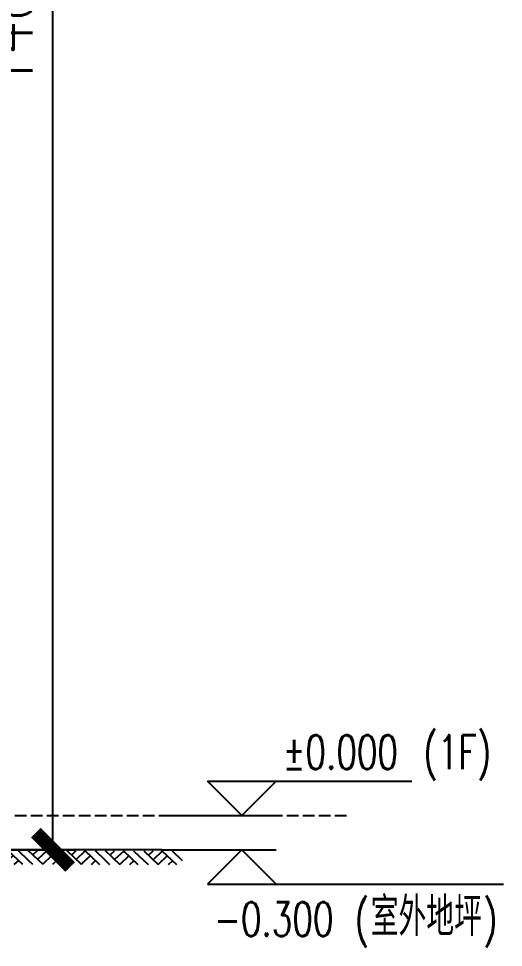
# Model space of a CAD drawing. Extents: x 220580 to 2027826, y -309201 to 71987.
# Drawn here: x 393339 to 397581, y -166434 to -158310 of the extents above; entities that cross this region are included whole.
import ezdxf

# ---------------------------------------------------------------- set-up
doc = ezdxf.new("R2010")
doc.units = 0
doc.linetypes.add('DASH', pattern=[0.35, 0.25, -0.1])
doc.linetypes.add('ZN-DOT', pattern=[0.25, 0, -0.25])
for name, color, linetype in [('!ZN6-层高线-8', 8, 'ZN-DOT'), ('A-HATCH-2', 251, 'Continuous'), ('A-SFCE', 30, 'Continuous'), ('DIM', 173, 'Continuous'), ('DIM_ELEV', 3, 'Continuous'), ('PUB_TEXT', 7, 'Continuous')]:
    doc.layers.add(name, color=color, linetype=linetype)
doc.styles.add('_TCH_DIM', font='SIMPLEX', dxfattribs={"bigfont": 'GBCBIG'})
doc.styles.add('DHTEXT-1', font='ROMANS.shx', dxfattribs={"width": 0.7, "bigfont": 'CHINESE.shx'})
doc.dimstyles.new('ZN200', dxfattribs={"dimscale": 200, "dimtxt": 2.5, "dimasz": 1.5, "dimexe": 1, "dimexo": 2, "dimgap": 0.9, "dimtad": 1, "dimdec": 0, "dimdsep": 46, "dimtxsty": 'DHTEXT-1', "dimblk": 'ARCHTICK', "dimcen": 2.5, "dimclrd": 173, "dimclre": 173, "dimclrt": 7, "dimazin": 2, "dimtfac": 1, "dimtdec": 0, "dimtix": 1, "dimtmove": 2, "dimatfit": 3, "dimfxl": 0, "dimtolj": 1, "dimtzin": 0, "dimarcsym": 0})

# ---------------------------------------------------------------- blocks, each defined once
blk = doc.blocks.new('_ArchTick')
at = {"color": 0, "linetype": 'ByBlock', "const_width": 0.4}
blk.add_lwpolyline([(-0.5, -0.5), (0.5, 0.5)], dxfattribs=at)
blk = doc.blocks.new('*D626')
at = {"layer": 'Defpoints', "color": 0, "ltscale": 2, "transparency": 16777216}
for p in [(392306.8, -150779.4), (393640.2, -150779.4), (392306.8, -165579.4)]:
    blk.add_point(p, dxfattribs=at)
at = {"layer": 'DIM', "color": 173, "linetype": 'ByBlock', "lineweight": -2, "ltscale": 2, "transparency": 16777216}
for p, q in [((392706.8, -150779.4), (393840.2, -150779.4)), ((393640.2, -165579.4), (393640.2, -150779.4)), ((392706.8, -165579.4), (393840.2, -165579.4))]:
    blk.add_line(p, q, dxfattribs=at)
at = {"layer": 'DIM', "color": 173, "lineweight": -2, "ltscale": 2, "transparency": 16777216, "xscale": 300, "yscale": 300, "zscale": 300}
for p, rotation in [((393640.2, -150779.4), 90), ((393640.2, -165579.4), 270)]:
    blk.add_blockref('_ArchTick', p, dxfattribs=dict(at, rotation=rotation))
at = {"layer": 'DIM', "color": 7, "ltscale": 2, "transparency": 16777216, "insert": (393210.2, -158179.4), "char_height": 500, "attachment_point": 5, "rotation": 90, "style": 'DHTEXT-1'}
blk.add_mtext('\\A1;14800', dxfattribs=at)
blk = doc.blocks.new('$LinePat$素土夯实')
at = {"color": 0}
for p, q in [((0, -210), (210, 0)), ((120, -300), (420, 0)), ((420, 0), (608, -188)), ((495, -300), (795, 0)), ((615, 0), (705, -90)), ((315, -105), (502, -293)), ((210, -210), (300, -300)), ((705, -300), (795, -210))]:
    blk.add_line(p, q, dxfattribs=at)
blk = doc.blocks.new('20250910150331')
at = {"layer": 'A-SFCE', "color": 8}
blk.add_lwpolyline([(5085.5, -200), (864.8, -200)], dxfattribs=at)
at = {"layer": 'A-HATCH-2', "color": 8, "xscale": -0.4237928464270466, "yscale": 0.4, "zscale": 0.4, "rotation": 359.847208730931}
for p in [(3919, -209), (4255.9, -209.9), (4592.8, -210.8), (4929.7, -211.7), (5266.6, -212.6)]:
    blk.add_blockref('$LinePat$素土夯实', p, dxfattribs=at)

msp = doc.modelspace()

# ---------------------------------------------------------------- linework, layer by layer
at = {"layer": '!ZN6-层高线-8', "linetype": 'DASH', "ltscale": 400}
msp.add_line((386867.3, -165279.4), (396235, -165279.4), dxfattribs=at)
at = {"layer": 'A-SFCE', "color": 8}
msp.add_lwpolyline([(394593.1, -165579.4), (390372.5, -165579.4)], dxfattribs=at)
at = {"layer": 'DIM_ELEV'}
for p, q in [((395293.1, -165279.4), (394993.1, -164979.4)), ((394993.1, -164979.4), (396781.1, -164979.4)), ((395293.1, -165279.4), (395593.1, -164979.4)), ((394593.1, -165279.4), (395593.1, -165279.4)), ((394593.1, -165579.4), (395593.1, -165579.4)), ((395293.1, -165579.4), (394993.1, -165879.4)), ((395293.1, -165579.4), (395593.1, -165879.4)), ((394993.1, -165879.4), (397581.1, -165879.4))]:
    msp.add_line(p, q, dxfattribs=at)

# ---------------------------------------------------------------- block references
at = {"layer": 'A-HATCH-2', "color": 8, "xscale": -0.4237928464270466, "yscale": 0.4, "zscale": 0.4, "rotation": 359.847208730931}
for p in [(393426.6, -165588.3), (393763.6, -165589.2), (394100.5, -165590.1), (394437.4, -165591), (394774.3, -165591.9)]:
    msp.add_blockref('$LinePat$素土夯实', p, dxfattribs=at)

# ---------------------------------------------------------------- texts
at = {"layer": 'PUB_TEXT', "style": '_TCH_DIM', "width": 0.705882}
for s, p in [('%%P0.000', (395651.1, -164874.4)), ('(1F)', (396881.1, -164874.4)), ('-0.300', (395050.3, -166334.4)), ('(', (396280.3, -166334.4)), (')', (397403.3, -166334.4))]:
    msp.add_text(s, height=297.5, dxfattribs=at).set_placement(p)
at = {"layer": 'PUB_TEXT', "style": '_TCH_DIM'}
msp.add_text('室外地坪', height=337.59, dxfattribs=at).set_placement((396420.3, -166334.4))

# ---------------------------------------------------------------- dimensions: what is measured, and where the dimension line sits
at = {"layer": 'DIM', "ltscale": 2}
dim = msp.add_aligned_dim(p1=(392306.8, -165579.4), p2=(392306.8, -150779.4), distance=-1333.3, dimstyle='ZN200', dxfattribs=at)
dim.commit()
dim.dimension.update_dxf_attribs({"geometry": '*D626', "text_midpoint": (393210.2, -158179.4)})

# ---------------------------------------------------------------- next in the draw order: block references
at = {"ltscale": 200}
msp.add_blockref('20250910150331', (389507.7, -165379.4), dxfattribs=at)

doc.saveas('drawing.dxf')
